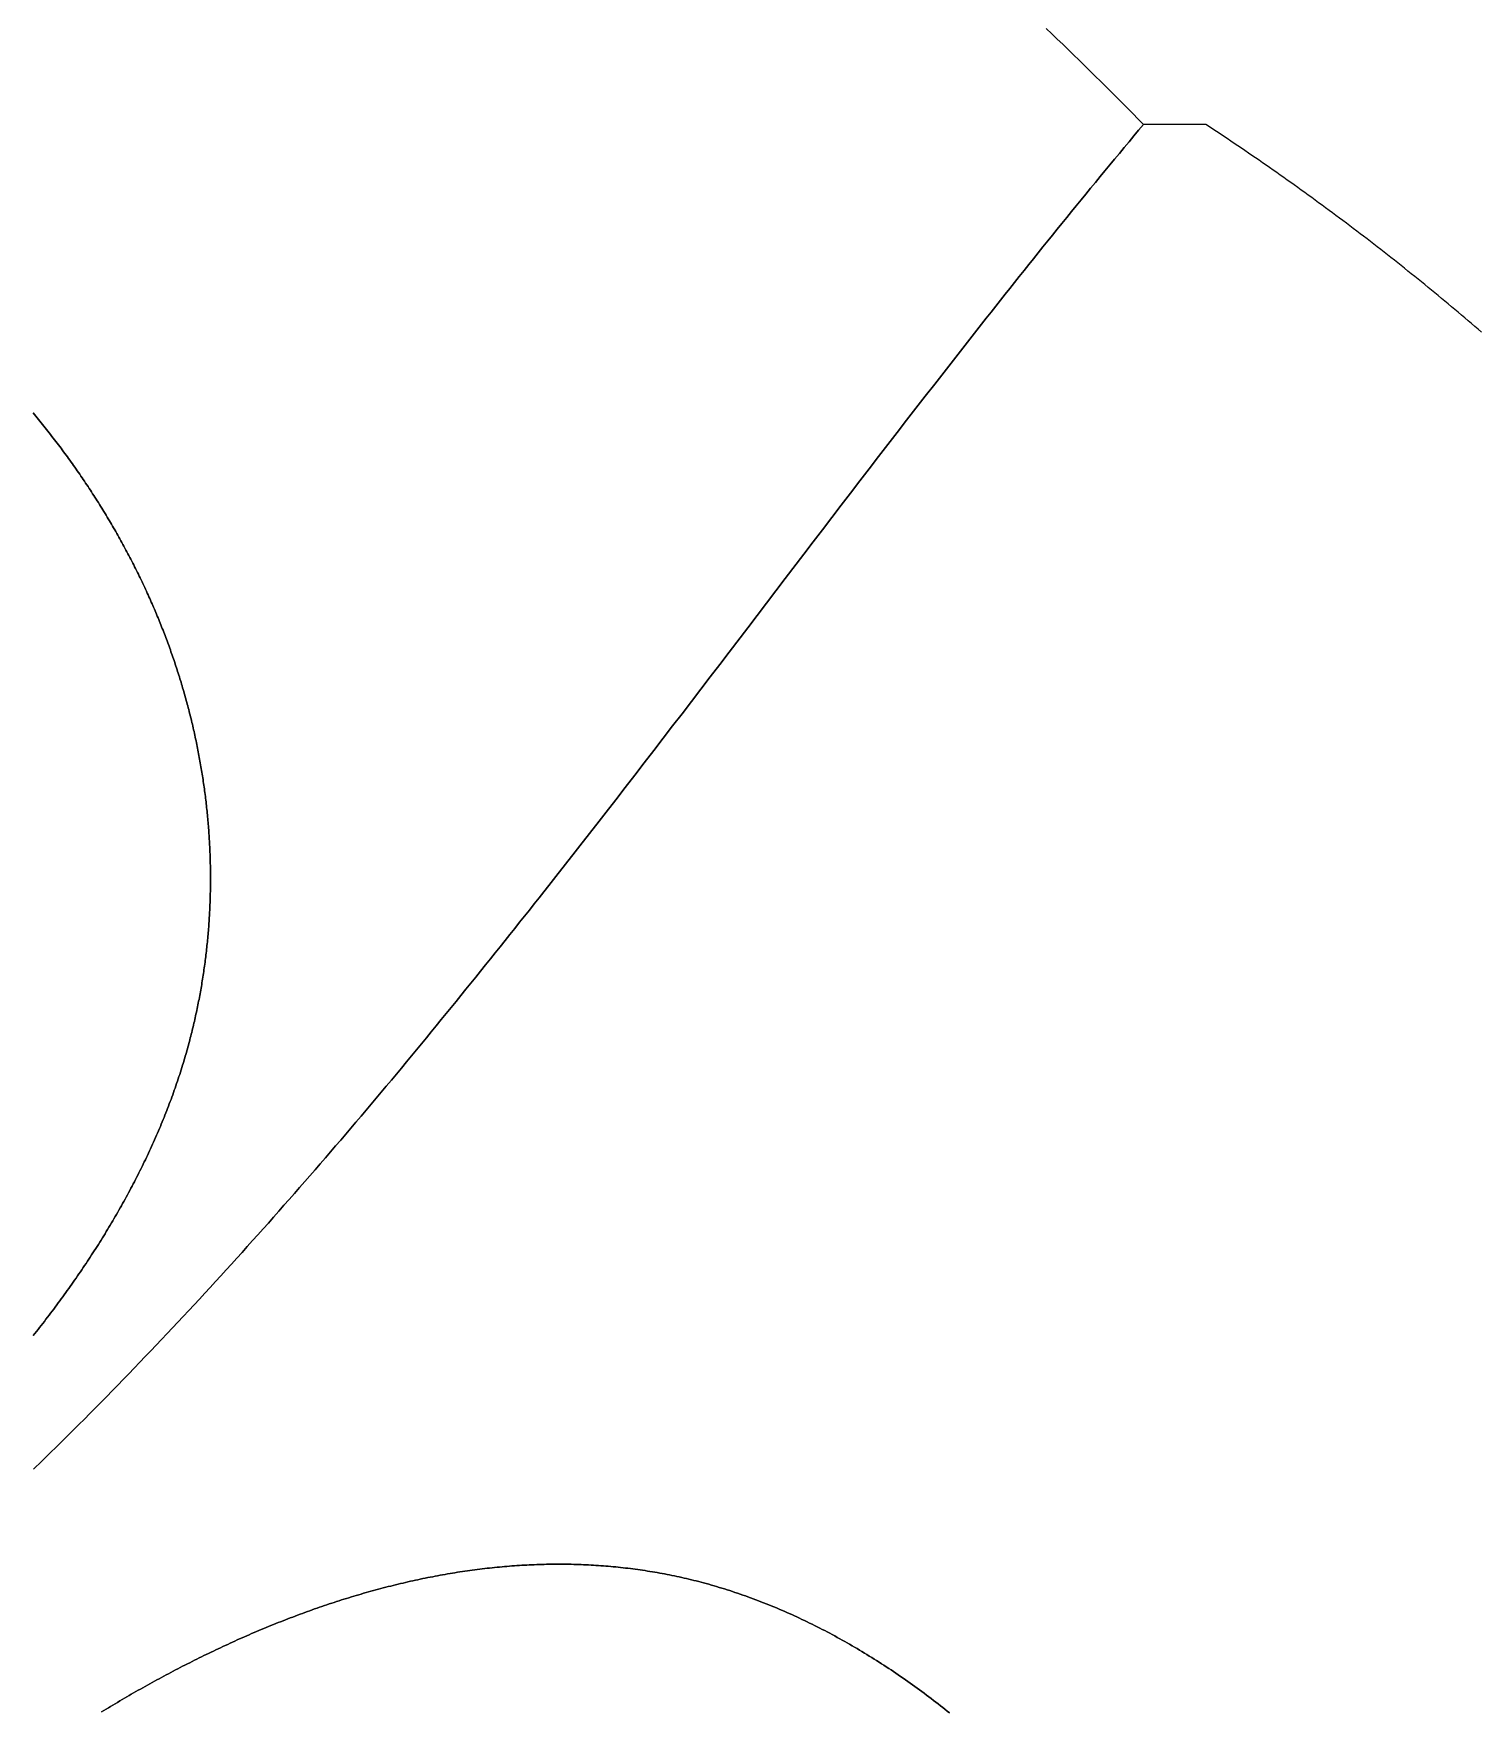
# Model space of a CAD drawing. Header units: millimetres. Extents: x 539514 to 908003, y -69769 to 203909.
# Drawn here: x 783711 to 810721, y 86772 to 118156 of the extents above; entities that cross this region are included whole.
import ezdxf

# ---------------------------------------------------------------- set-up
doc = ezdxf.new("R2010")
doc.units = ezdxf.units.MM
doc.layers.add('CLOSED_AREAS', color=7, linetype='Continuous')

msp = doc.modelspace()

# ---------------------------------------------------------------- linework, layer by layer
at = {"layer": 'CLOSED_AREAS'}
for points in [[(783707.345, 91301.046), (783760.79, 91352.903), (783814.174, 91404.805), (783920.759, 91508.746), (784027.103, 91612.865), (784133.205, 91717.161), (784239.069, 91821.634), (784344.695, 91926.281), (784450.085, 92031.101), (784555.241, 92136.092), (784660.164, 92241.254), (784764.855, 92346.585), (784869.316, 92452.082), (784973.549, 92557.746), (785077.556, 92663.574), (785181.336, 92769.564), (785284.894, 92875.716), (785388.228, 92982.028), (785491.342, 93088.498), (785594.237, 93195.126), (785696.914, 93301.908), (785799.375, 93408.845), (785901.621, 93515.935), (786003.654, 93623.175), (786105.476, 93730.566), (786207.087, 93838.104), (786308.49, 93945.79), (786409.686, 94053.62), (786510.676, 94161.595), (786611.462, 94269.712), (786712.046, 94377.97), (786812.429, 94486.367), (786912.612, 94594.902), (787012.598, 94703.574), (787112.387, 94812.381), (787211.981, 94921.321), (787311.382, 95030.394), (787410.591, 95139.597), (787509.61, 95248.93), (787608.44, 95358.39), (787707.083, 95467.977), (787805.541, 95577.688), (787903.814, 95687.523), (788001.904, 95797.48), (788099.813, 95907.558), (788197.543, 96017.754), (788295.095, 96128.068), (788392.47, 96238.498), (788489.67, 96349.042), (788586.696, 96459.7), (788683.551, 96570.47), (788780.235, 96681.349), (788876.75, 96792.338), (788973.097, 96903.434), (789069.279, 97014.636), (789165.297, 97125.942), (789261.151, 97237.351), (789356.845, 97348.861), (789452.378, 97460.472), (789547.753, 97572.181), (789642.972, 97683.987), (789738.035, 97795.889), (789832.945, 97907.885), (789927.702, 98019.974), (790022.309, 98132.154), (790116.767, 98244.424), (790211.077, 98356.782), (790305.241, 98469.227), (790399.26, 98581.758), (790493.136, 98694.372), (790586.871, 98807.069), (790680.466, 98919.847), (790773.923, 99032.704), (790867.242, 99145.64), (790960.426, 99258.652), (791053.477, 99371.74), (791146.395, 99484.901), (791239.182, 99598.134), (791331.839, 99711.439), (791424.369, 99824.812), (791516.773, 99938.254), (791609.052, 100051.762), (791701.208, 100165.335), (791793.242, 100278.971), (791885.156, 100392.67), (791976.951, 100506.429), (792068.629, 100620.247), (792160.192, 100734.123), (792251.64, 100848.055), (792342.976, 100962.041), (792434.201, 101076.081), (792525.317, 101190.173), (792616.324, 101304.315), (792707.225, 101418.507), (792798.021, 101532.745), (792888.714, 101647.03), (792979.305, 101761.359), (793069.795, 101875.731), (793160.187, 101990.145), (793250.481, 102104.598), (793340.68, 102219.091), (793430.784, 102333.621), (793520.796, 102448.186), (793610.716, 102562.786), (793700.547, 102677.418), (793790.29, 102792.082), (793879.945, 102906.776), (793969.516, 103021.498), (794059.004, 103136.248), (794148.409, 103251.023), (794237.733, 103365.821), (794416.147, 103595.486), (794594.257, 103825.228), (794772.075, 104055.038), (794949.614, 104284.904), (795126.886, 104514.813), (795303.902, 104744.754), (795480.676, 104974.715), (795657.219, 105204.685), (795833.543, 105434.651), (796009.661, 105664.603), (796185.585, 105894.529), (796361.327, 106124.416), (796536.9, 106354.254), (796712.314, 106584.03), (797062.72, 107043.351), (797412.642, 107502.286), (797762.178, 107960.741), (798111.425, 108418.623), (798285.971, 108647.32), (798460.481, 108875.839), (798634.967, 109104.167), (798809.443, 109332.294), (798983.919, 109560.207), (799158.409, 109787.895), (799332.924, 110015.347), (799507.477, 110242.55), (799682.079, 110469.493), (799856.743, 110696.164), (800031.482, 110922.551), (800206.306, 111148.643), (800381.23, 111374.429), (800556.264, 111599.895), (800643.826, 111712.506), (800731.42, 111825.032), (800819.049, 111937.472), (800906.712, 112049.826), (800994.413, 112162.092), (801082.152, 112274.267), (801169.93, 112386.351), (801257.751, 112498.343), (801345.614, 112610.24), (801433.521, 112722.041), (801521.474, 112833.745), (801609.475, 112945.351), (801697.525, 113056.857), (801785.626, 113168.261), (801873.778, 113279.561), (801961.985, 113390.758), (802050.246, 113501.848), (802138.564, 113612.832), (802226.94, 113723.706), (802315.375, 113834.47), (802403.872, 113945.122), (802492.432, 114055.661), (802581.056, 114166.085), (802669.746, 114276.393), (802758.503, 114386.584), (802847.329, 114496.655), (802936.225, 114606.606), (803025.193, 114716.434), (803114.235, 114826.14), (803203.351, 114935.72), (803292.544, 115045.174), (803381.815, 115154.5), (803471.165, 115263.697), (803560.597, 115372.763), (803650.11, 115481.697), (803739.709, 115590.497), (803829.392, 115699.162), (803919.163, 115807.691), (804009.022, 115916.081), (804098.972, 116024.332), (804189.013, 116132.441), (804279.148, 116240.409), (804369.377, 116348.232), (804459.702, 116455.91), (804360.506, 116557.172), (804261.099, 116658.246), (804161.481, 116759.132), (804061.653, 116859.833), (803961.618, 116960.348), (803861.376, 117060.679), (803760.929, 117160.826), (803660.278, 117260.791), (803559.423, 117360.575), (803458.367, 117460.178), (803357.11, 117559.602), (803255.655, 117658.847), (803154.001, 117757.914), (803052.15, 117856.805), (802950.104, 117955.521), (802847.864, 118054.061), (802745.431, 118152.428), (802642.806, 118250.623)], [(810775.503, 112573.827), (810713.995, 112626.848), (810652.397, 112679.76), (810590.712, 112732.564), (810528.94, 112785.26), (810467.081, 112837.848), (810405.136, 112890.327), (810343.105, 112942.696), (810280.99, 112994.956), (810218.791, 113047.107), (810156.508, 113099.149), (810094.142, 113151.08), (810031.694, 113202.901), (809969.164, 113254.612), (809906.553, 113306.212), (809843.862, 113357.701), (809781.091, 113409.079), (809718.24, 113460.346), (809655.311, 113511.502), (809592.304, 113562.545), (809529.219, 113613.477), (809466.058, 113664.296), (809402.82, 113715.004), (809339.507, 113765.598), (809276.119, 113816.08), (809212.656, 113866.448), (809149.12, 113916.703), (809085.511, 113966.845), (809021.829, 114016.873), (808958.075, 114066.786), (808894.25, 114116.586), (808830.354, 114166.271), (808766.388, 114215.841), (808702.353, 114265.297), (808638.248, 114314.637), (808574.076, 114363.862), (808509.836, 114412.972), (808445.529, 114461.965), (808381.156, 114510.843), (808316.716, 114559.604), (808252.212, 114608.249), (808187.643, 114656.777), (808123.01, 114705.188), (808058.314, 114753.482), (807993.555, 114801.659), (807928.734, 114849.717), (807863.852, 114897.658), (807798.909, 114945.481), (807733.905, 114993.186), (807668.842, 115040.772), (807603.72, 115088.239), (807538.539, 115135.588), (807473.3, 115182.817), (807408.005, 115229.927), (807342.652, 115276.917), (807277.244, 115323.787), (807211.781, 115370.537), (807146.262, 115417.166), (807080.69, 115463.675), (807015.064, 115510.064), (806949.385, 115556.331), (806883.654, 115602.477), (806817.871, 115648.501), (806752.037, 115694.404), (806686.152, 115740.185), (806620.218, 115785.844), (806554.235, 115831.38), (806488.203, 115876.794), (806422.122, 115922.084), (806355.995, 115967.252), (806289.821, 116012.297), (806223.6, 116057.218), (806157.334, 116102.015), (806091.023, 116146.688), (806024.668, 116191.237), (805958.269, 116235.662), (805891.827, 116279.962), (805825.342, 116324.137), (805758.816, 116368.187), (805692.248, 116412.111), (805625.64, 116455.91), (804459.702, 116455.91), (804369.377, 116348.232), (804279.148, 116240.409), (804189.013, 116132.441), (804098.972, 116024.332), (804009.022, 115916.081), (803919.163, 115807.691), (803829.392, 115699.162), (803739.709, 115590.497), (803650.11, 115481.697), (803560.597, 115372.763), (803471.165, 115263.697), (803381.815, 115154.5), (803292.544, 115045.174), (803203.351, 114935.72), (803114.235, 114826.14), (803025.193, 114716.434), (802936.225, 114606.606), (802847.329, 114496.655), (802758.503, 114386.584), (802669.746, 114276.393), (802581.056, 114166.085), (802492.432, 114055.661), (802403.872, 113945.122), (802315.375, 113834.47), (802226.94, 113723.706), (802138.564, 113612.832), (802050.246, 113501.848), (801961.985, 113390.758), (801873.778, 113279.561), (801785.626, 113168.261), (801697.525, 113056.857), (801609.475, 112945.351), (801521.474, 112833.745), (801433.521, 112722.041), (801345.614, 112610.24), (801257.751, 112498.343), (801169.93, 112386.351), (801082.152, 112274.267), (800994.413, 112162.092), (800906.712, 112049.826), (800819.049, 111937.472), (800731.42, 111825.032), (800643.826, 111712.506), (800556.264, 111599.895), (800381.23, 111374.429), (800206.306, 111148.643), (800031.482, 110922.551), (799856.743, 110696.164), (799682.079, 110469.493), (799507.477, 110242.55), (799332.924, 110015.347), (799158.409, 109787.895), (798983.919, 109560.207), (798809.443, 109332.294), (798634.967, 109104.167), (798460.481, 108875.839), (798285.971, 108647.32), (798111.425, 108418.623), (797762.178, 107960.741), (797412.642, 107502.286), (797062.72, 107043.351), (796712.314, 106584.03), (796536.9, 106354.254), (796361.327, 106124.416), (796185.585, 105894.529), (796009.661, 105664.603), (795833.543, 105434.651), (795657.219, 105204.685), (795480.676, 104974.715), (795303.902, 104744.754), (795126.886, 104514.813), (794949.614, 104284.904), (794772.075, 104055.038), (794594.257, 103825.228), (794416.147, 103595.486), (794237.733, 103365.821), (794148.409, 103251.023), (794059.004, 103136.248), (793969.516, 103021.498), (793879.945, 102906.776), (793790.29, 102792.082), (793700.547, 102677.418), (793610.716, 102562.786), (793520.796, 102448.186), (793430.784, 102333.621), (793340.68, 102219.091), (793250.481, 102104.598), (793160.187, 101990.145), (793069.795, 101875.731), (792979.305, 101761.359), (792888.714, 101647.03), (792798.021, 101532.745), (792707.225, 101418.507), (792616.324, 101304.315), (792525.317, 101190.173), (792434.201, 101076.081), (792342.976, 100962.041), (792251.64, 100848.055), (792160.192, 100734.123), (792068.629, 100620.247), (791976.951, 100506.429), (791885.156, 100392.67), (791793.242, 100278.971), (791701.208, 100165.335), (791609.052, 100051.762), (791516.773, 99938.254), (791424.369, 99824.812), (791331.839, 99711.439), (791239.182, 99598.134), (791146.395, 99484.901), (791053.477, 99371.74), (790960.426, 99258.652), (790867.242, 99145.64), (790773.923, 99032.704), (790680.466, 98919.847), (790586.871, 98807.069), (790493.136, 98694.372), (790399.26, 98581.758), (790305.241, 98469.227), (790211.077, 98356.782), (790116.767, 98244.424), (790022.309, 98132.154), (789927.702, 98019.974), (789832.945, 97907.885), (789738.035, 97795.889), (789642.972, 97683.987), (789547.753, 97572.181), (789452.378, 97460.472), (789356.845, 97348.861), (789261.151, 97237.351), (789165.297, 97125.942), (789069.279, 97014.636), (788973.097, 96903.434), (788876.75, 96792.338), (788780.235, 96681.349), (788683.551, 96570.47), (788586.696, 96459.7), (788489.67, 96349.042), (788392.47, 96238.498), (788295.095, 96128.068), (788197.543, 96017.754), (788099.813, 95907.558), (788001.904, 95797.48), (787903.814, 95687.523), (787805.541, 95577.688), (787707.083, 95467.977), (787608.44, 95358.39), (787509.61, 95248.93), (787410.591, 95139.597), (787311.382, 95030.394), (787211.981, 94921.321), (787112.387, 94812.381), (787012.598, 94703.574), (786912.612, 94594.902), (786812.429, 94486.367), (786712.046, 94377.97), (786611.462, 94269.712), (786510.676, 94161.595), (786409.686, 94053.62), (786308.49, 93945.79), (786207.087, 93838.104), (786105.476, 93730.566), (786003.654, 93623.175), (785901.621, 93515.935), (785799.375, 93408.845), (785696.914, 93301.908), (785594.237, 93195.126), (785491.342, 93088.498), (785388.228, 92982.028), (785284.894, 92875.716), (785181.336, 92769.564), (785077.556, 92663.574), (784973.549, 92557.746), (784869.316, 92452.082), (784764.855, 92346.585), (784660.164, 92241.254), (784555.241, 92136.092), (784450.085, 92031.101), (784344.695, 91926.281), (784239.069, 91821.634), (784133.205, 91717.161), (784027.103, 91612.865), (783920.759, 91508.746), (783814.174, 91404.805), (783760.79, 91352.903), (783707.345, 91301.046)], [(783702.729, 111061.386), (783728.401, 111030.386), (783753.989, 110999.332), (783779.494, 110968.224), (783804.916, 110937.063), (783830.254, 110905.849), (783855.508, 110874.581), (783880.678, 110843.261), (783905.763, 110811.888), (783930.764, 110780.463), (783955.679, 110748.985), (783980.51, 110717.455), (784005.255, 110685.873), (784029.915, 110654.24), (784054.489, 110622.555), (784078.977, 110590.818), (784103.378, 110559.031), (784127.693, 110527.193), (784151.922, 110495.303), (784176.063, 110463.363), (784200.117, 110431.373), (784224.083, 110399.333), (784247.962, 110367.242), (784271.753, 110335.102), (784295.456, 110302.912), (784319.07, 110270.673), (784342.596, 110238.384), (784366.032, 110206.047), (784389.38, 110173.66), (784412.638, 110141.225), (784435.807, 110108.741), (784458.886, 110076.209), (784481.875, 110043.629), (784504.773, 110011.001), (784527.581, 109978.326), (784550.298, 109945.602), (784572.925, 109912.832), (784595.46, 109880.014), (784617.903, 109847.149), (784640.255, 109814.237), (784662.515, 109781.279), (784684.683, 109748.275), (784706.758, 109715.224), (784728.741, 109682.127), (784750.631, 109648.984), (784772.428, 109615.796), (784794.131, 109582.562), (784815.741, 109549.283), (784837.257, 109515.959), (784858.679, 109482.59), (784880.007, 109449.177), (784901.24, 109415.719), (784922.378, 109382.216), (784943.422, 109348.67), (784964.37, 109315.079), (784985.223, 109281.445), (785005.98, 109247.767), (785026.641, 109214.046), (785047.206, 109180.281), (785067.675, 109146.474), (785088.047, 109112.624), (785108.322, 109078.731), (785128.5, 109044.796), (785148.581, 109010.819), (785168.564, 108976.799), (785188.449, 108942.738), (785208.236, 108908.635), (785227.925, 108874.491), (785247.516, 108840.305), (785267.008, 108806.078), (785286.401, 108771.811), (785305.694, 108737.502), (785324.888, 108703.154), (785343.983, 108668.765), (785362.978, 108634.335), (785381.872, 108599.866), (785400.666, 108565.357), (785419.36, 108530.808), (785437.952, 108496.221), (785456.444, 108461.593), (785474.834, 108426.927), (785493.123, 108392.222), (785511.309, 108357.479), (785529.394, 108322.697), (785547.377, 108287.877), (785565.257, 108253.019), (785583.034, 108218.123), (785600.709, 108183.189), (785618.28, 108148.218), (785635.748, 108113.209), (785653.112, 108078.164), (785670.372, 108043.081), (785687.528, 108007.962), (785704.58, 107972.806), (785721.527, 107937.614), (785738.369, 107902.386), (785755.106, 107867.122), (785771.738, 107831.822), (785788.264, 107796.487), (785804.685, 107761.116), (785820.999, 107725.71), (785837.208, 107690.269), (785853.309, 107654.793), (785868.048, 107622.081), (785882.696, 107589.341), (785897.254, 107556.572), (785911.72, 107523.773), (785926.096, 107490.946), (785940.381, 107458.091), (785954.575, 107425.208), (785968.678, 107392.296), (785982.69, 107359.357), (785996.611, 107326.39), (786010.44, 107293.395), (786024.179, 107260.373), (786037.826, 107227.325), (786051.382, 107194.249), (786064.846, 107161.146), (786078.219, 107128.017), (786091.5, 107094.862), (786104.689, 107061.681), (786117.787, 107028.474), (786130.794, 106995.241), (786143.708, 106961.982), (786156.53, 106928.698), (786169.261, 106895.389), (786181.9, 106862.055), (786194.446, 106828.696), (786206.9, 106795.313), (786219.263, 106761.905), (786231.533, 106728.473), (786243.71, 106695.017), (786255.796, 106661.537), (786267.789, 106628.034), (786279.689, 106594.507), (786291.497, 106560.957), (786303.212, 106527.384), (786314.835, 106493.788), (786326.365, 106460.17), (786337.802, 106426.529), (786349.146, 106392.865), (786360.397, 106359.18), (786371.555, 106325.473), (786382.62, 106291.744), (786393.593, 106257.993), (786404.471, 106224.221), (786415.257, 106190.428), (786425.949, 106156.614), (786436.549, 106122.78), (786447.054, 106088.925), (786457.466, 106055.049), (786467.785, 106021.153), (786478.01, 105987.238), (786488.141, 105953.302), (786498.179, 105919.347), (786508.122, 105885.373), (786517.972, 105851.379), (786527.728, 105817.367), (786537.39, 105783.335), (786546.958, 105749.285), (786556.432, 105715.217), (786565.812, 105681.13), (786575.097, 105647.025), (786584.288, 105612.903), (786593.385, 105578.763), (786602.388, 105544.605), (786611.296, 105510.43), (786620.109, 105476.238), (786628.828, 105442.029), (786637.452, 105407.803), (786645.981, 105373.561), (786654.416, 105339.302), (786662.756, 105305.028), (786671, 105270.737), (786679.15, 105236.431), (786687.205, 105202.109), (786695.165, 105167.771), (786703.029, 105133.419), (786710.799, 105099.052), (786718.473, 105064.669), (786726.051, 105030.273), (786733.535, 104995.862), (786740.922, 104961.436), (786748.215, 104926.997), (786755.411, 104892.544), (786762.512, 104858.077), (786769.518, 104823.596), (786776.427, 104789.103), (786783.241, 104754.596), (786789.959, 104720.077), (786796.58, 104685.545), (786803.106, 104651), (786809.536, 104616.443), (786815.869, 104581.874), (786822.107, 104547.294), (786828.248, 104512.701), (786834.292, 104478.097), (786840.24, 104443.482), (786846.092, 104408.855), (786851.847, 104374.218), (786857.506, 104339.569), (786863.068, 104304.911), (786868.533, 104270.241), (786873.902, 104235.562), (786879.174, 104200.873), (786884.348, 104166.174), (786889.426, 104131.465), (786894.407, 104096.747), (786899.291, 104062.02), (786904.077, 104027.283), (786908.766, 103992.538), (786913.358, 103957.785), (786917.853, 103923.022), (786922.25, 103888.252), (786926.55, 103853.473), (786930.753, 103818.687), (786934.857, 103783.893), (786938.864, 103749.091), (786942.774, 103714.283), (786946.585, 103679.467), (786950.299, 103644.644), (786953.915, 103609.814), (786957.433, 103574.978), (786960.853, 103540.136), (786964.175, 103505.287), (786967.398, 103470.433), (786970.524, 103435.572), (786973.551, 103400.707), (786976.48, 103365.836), (786979.31, 103330.959), (786982.042, 103296.078), (786984.676, 103261.192), (786987.21, 103226.301), (786989.647, 103191.406), (786991.984, 103156.507), (786994.223, 103121.603), (786996.363, 103086.696), (786998.404, 103051.785), (787000.346, 103016.871), (787002.189, 102981.953), (787003.933, 102947.033), (787005.578, 102912.109), (787007.124, 102877.183), (787008.57, 102842.254), (787009.917, 102807.323), (787011.165, 102772.39), (787012.313, 102737.455), (787013.362, 102702.519), (787014.311, 102667.581), (787015.16, 102632.641), (787015.91, 102597.7), (787016.56, 102562.759), (787017.11, 102527.816), (787017.561, 102492.873), (787017.911, 102457.93), (787018.161, 102422.987), (787018.312, 102388.043), (787018.362, 102353.1), (787018.312, 102318.157), (787018.162, 102283.214), (787017.911, 102248.273), (787017.56, 102213.332), (787017.108, 102178.393), (787016.556, 102143.455), (787015.904, 102108.518), (787015.151, 102073.584), (787014.297, 102038.651), (787013.342, 102003.72), (787012.287, 101968.792), (787011.131, 101933.866), (787009.873, 101898.943), (787008.515, 101864.022), (787007.056, 101829.105), (787005.495, 101794.191), (787003.834, 101759.281), (787002.071, 101724.374), (787000.206, 101689.471), (786998.241, 101654.572), (786996.174, 101619.677), (786994.005, 101584.787), (786991.735, 101549.901), (786989.363, 101515.021), (786986.89, 101480.145), (786984.315, 101445.274), (786981.638, 101410.409), (786978.859, 101375.549), (786975.978, 101340.695), (786972.995, 101305.847), (786969.91, 101271.006), (786966.723, 101236.17), (786963.434, 101201.341), (786960.043, 101166.519), (786956.549, 101131.704), (786952.953, 101096.896), (786949.254, 101062.095), (786945.453, 101027.302), (786941.55, 100992.516), (786937.544, 100957.739), (786933.435, 100922.969), (786929.223, 100888.208), (786924.908, 100853.455), (786920.491, 100818.711), (786915.971, 100783.975), (786911.348, 100749.249), (786906.621, 100714.532), (786901.792, 100679.824), (786896.859, 100645.126), (786891.823, 100610.438), (786886.684, 100575.759), (786881.442, 100541.091), (786876.096, 100506.434), (786870.646, 100471.787), (786865.093, 100437.15), (786859.437, 100402.525), (786853.676, 100367.911), (786847.812, 100333.308), (786841.844, 100298.716), (786835.773, 100264.137), (786829.597, 100229.569), (786823.317, 100195.013), (786816.934, 100160.47), (786810.446, 100125.939), (786803.854, 100091.421), (786797.158, 100056.916), (786790.357, 100022.424), (786783.452, 99987.945), (786776.443, 99953.48), (786769.329, 99919.028), (786762.111, 99884.59), (786754.788, 99850.166), (786747.36, 99815.756), (786739.828, 99781.361), (786732.191, 99746.98), (786724.449, 99712.614), (786716.602, 99678.264), (786708.65, 99643.928), (786700.593, 99609.608), (786692.431, 99575.303), (786684.164, 99541.014), (786675.791, 99506.741), (786667.314, 99472.484), (786658.731, 99438.243), (786650.042, 99404.02), (786641.248, 99369.812), (786632.348, 99335.622), (786623.343, 99301.449), (786614.232, 99267.293), (786605.016, 99233.154), (786595.693, 99199.033), (786586.265, 99164.931), (786576.731, 99130.846), (786567.091, 99096.779), (786557.345, 99062.731), (786547.493, 99028.702), (786537.534, 98994.691), (786527.47, 98960.699), (786517.299, 98926.727), (786507.021, 98892.774), (786496.638, 98858.841), (786483.385, 98816.056), (786469.964, 98773.304), (786456.374, 98730.583), (786442.616, 98687.895), (786428.691, 98645.238), (786414.6, 98602.614), (786400.342, 98560.022), (786385.918, 98517.463), (786371.33, 98474.936), (786356.576, 98432.442), (786341.659, 98389.981), (786326.578, 98347.554), (786311.335, 98305.159), (786295.929, 98262.798), (786280.361, 98220.471), (786264.632, 98178.177), (786248.742, 98135.917), (786232.692, 98093.692), (786216.482, 98051.5), (786200.113, 98009.343), (786183.586, 97967.22), (786166.9, 97925.132), (786150.058, 97883.078), (786133.058, 97841.06), (786115.902, 97799.076), (786098.59, 97757.128), (786081.123, 97715.215), (786063.501, 97673.338), (786045.725, 97631.496), (786027.795, 97589.69), (786009.712, 97547.92), (785991.477, 97506.186), (785973.089, 97464.489), (785954.55, 97422.827), (785935.861, 97381.203), (785917.021, 97339.614), (785898.031, 97298.063), (785878.892, 97256.549), (785859.604, 97215.072), (785840.168, 97173.632), (785820.584, 97132.23), (785800.853, 97090.865), (785780.976, 97049.538), (785760.953, 97008.248), (785740.784, 96966.997), (785720.471, 96925.784), (785700.013, 96884.609), (785679.411, 96843.473), (785658.666, 96802.375), (785637.779, 96761.316), (785616.749, 96720.296), (785595.578, 96679.315), (785574.265, 96638.373), (785552.812, 96597.471), (785531.22, 96556.608), (785509.487, 96515.784), (785487.616, 96475.001), (785465.607, 96434.257), (785443.459, 96393.553), (785421.175, 96352.89), (785398.754, 96312.267), (785376.196, 96271.685), (785353.503, 96231.143), (785330.675, 96190.642), (785307.713, 96150.182), (785284.616, 96109.763), (785261.387, 96069.386), (785238.024, 96029.05), (785214.529, 95988.755), (785190.902, 95948.502), (785167.144, 95908.291), (785143.255, 95868.122), (785119.237, 95827.995), (785095.088, 95787.911), (785070.811, 95747.868), (785046.405, 95707.869), (785021.871, 95667.912), (784997.21, 95627.998), (784972.422, 95588.127), (784947.507, 95548.3), (784922.467, 95508.515), (784897.302, 95468.774), (784872.012, 95429.077), (784846.598, 95389.424), (784821.06, 95349.814), (784795.4, 95310.249), (784769.616, 95270.727), (784743.711, 95231.25), (784717.685, 95191.818), (784691.538, 95152.43), (784665.27, 95113.088), (784638.883, 95073.79), (784612.376, 95034.537), (784585.751, 94995.329), (784559.008, 94956.167), (784532.147, 94917.05), (784505.169, 94877.979), (784478.075, 94838.954), (784450.865, 94799.975), (784423.539, 94761.042), (784396.099, 94722.156), (784368.544, 94683.316), (784340.876, 94644.522), (784313.094, 94605.775), (784285.2, 94567.075), (784257.194, 94528.422), (784229.076, 94489.816), (784200.847, 94451.258), (784172.508, 94412.747), (784144.059, 94374.283), (784115.5, 94335.868), (784086.833, 94297.5), (784058.057, 94259.18), (784029.174, 94220.909), (784000.184, 94182.686), (783971.087, 94144.511), (783941.884, 94106.385), (783912.575, 94068.308), (783883.161, 94030.28), (783853.643, 93992.301), (783824.021, 93954.371), (783794.296, 93916.491), (783764.468, 93878.66), (783734.537, 93840.878), (783704.505, 93803.147)], [(783704.505, 93803.147), (783734.537, 93840.878), (783764.468, 93878.66), (783794.296, 93916.491), (783824.021, 93954.371), (783853.643, 93992.301), (783883.161, 94030.28), (783912.575, 94068.308), (783941.884, 94106.385), (783971.087, 94144.511), (784000.184, 94182.686), (784029.174, 94220.909), (784058.057, 94259.18), (784086.833, 94297.5), (784115.5, 94335.868), (784144.059, 94374.283), (784172.508, 94412.747), (784200.847, 94451.258), (784229.076, 94489.816), (784257.194, 94528.422), (784285.2, 94567.075), (784313.094, 94605.775), (784340.876, 94644.522), (784368.544, 94683.316), (784396.099, 94722.156), (784423.539, 94761.042), (784450.865, 94799.975), (784478.075, 94838.954), (784505.169, 94877.979), (784532.147, 94917.05), (784559.008, 94956.167), (784585.751, 94995.329), (784612.376, 95034.537), (784638.883, 95073.79), (784665.27, 95113.088), (784691.538, 95152.43), (784717.685, 95191.818), (784743.711, 95231.25), (784769.616, 95270.727), (784795.4, 95310.249), (784821.06, 95349.814), (784846.598, 95389.424), (784872.012, 95429.077), (784897.302, 95468.774), (784922.467, 95508.515), (784947.507, 95548.3), (784972.422, 95588.127), (784997.21, 95627.998), (785021.871, 95667.912), (785046.405, 95707.869), (785070.811, 95747.868), (785095.088, 95787.911), (785119.237, 95827.995), (785143.255, 95868.122), (785167.144, 95908.291), (785190.902, 95948.502), (785214.529, 95988.755), (785238.024, 96029.05), (785261.387, 96069.386), (785284.616, 96109.763), (785307.713, 96150.182), (785330.675, 96190.642), (785353.503, 96231.143), (785376.196, 96271.685), (785398.754, 96312.267), (785421.175, 96352.89), (785443.459, 96393.553), (785465.607, 96434.257), (785487.616, 96475.001), (785509.487, 96515.784), (785531.22, 96556.608), (785552.812, 96597.471), (785574.265, 96638.373), (785595.578, 96679.315), (785616.749, 96720.296), (785637.779, 96761.316), (785658.666, 96802.375), (785679.411, 96843.473), (785700.013, 96884.609), (785720.471, 96925.784), (785740.784, 96966.997), (785760.953, 97008.248), (785780.976, 97049.538), (785800.853, 97090.865), (785820.584, 97132.23), (785840.168, 97173.632), (785859.604, 97215.072), (785878.892, 97256.549), (785898.031, 97298.063), (785917.021, 97339.614), (785935.861, 97381.203), (785954.55, 97422.827), (785973.089, 97464.489), (785991.477, 97506.186), (786009.712, 97547.92), (786027.795, 97589.69), (786045.725, 97631.496), (786063.501, 97673.338), (786081.123, 97715.215), (786098.59, 97757.128), (786115.902, 97799.076), (786133.058, 97841.06), (786150.058, 97883.078), (786166.9, 97925.132), (786183.586, 97967.22), (786200.113, 98009.343), (786216.482, 98051.5), (786232.692, 98093.692), (786248.742, 98135.917), (786264.632, 98178.177), (786280.361, 98220.471), (786295.929, 98262.798), (786311.335, 98305.159), (786326.578, 98347.554), (786341.659, 98389.981), (786356.576, 98432.442), (786371.33, 98474.936), (786385.918, 98517.463), (786400.342, 98560.022), (786414.6, 98602.614), (786428.691, 98645.238), (786442.616, 98687.895), (786456.374, 98730.583), (786469.964, 98773.304), (786483.385, 98816.056), (786496.638, 98858.841), (786507.021, 98892.774), (786517.299, 98926.727), (786527.47, 98960.699), (786537.534, 98994.691), (786547.493, 99028.702), (786557.345, 99062.731), (786567.091, 99096.779), (786576.731, 99130.846), (786586.265, 99164.931), (786595.693, 99199.033), (786605.016, 99233.154), (786614.232, 99267.293), (786623.343, 99301.449), (786632.348, 99335.622), (786641.248, 99369.812), (786650.042, 99404.02), (786658.731, 99438.243), (786667.314, 99472.484), (786675.791, 99506.741), (786684.164, 99541.014), (786692.431, 99575.303), (786700.593, 99609.608), (786708.65, 99643.928), (786716.602, 99678.264), (786724.449, 99712.614), (786732.191, 99746.98), (786739.828, 99781.361), (786747.36, 99815.756), (786754.788, 99850.166), (786762.111, 99884.59), (786769.329, 99919.028), (786776.443, 99953.48), (786783.452, 99987.945), (786790.357, 100022.424), (786797.158, 100056.916), (786803.854, 100091.421), (786810.446, 100125.939), (786816.934, 100160.47), (786823.317, 100195.013), (786829.597, 100229.569), (786835.773, 100264.137), (786841.844, 100298.716), (786847.812, 100333.308), (786853.676, 100367.911), (786859.437, 100402.525), (786865.093, 100437.15), (786870.646, 100471.787), (786876.096, 100506.434), (786881.442, 100541.091), (786886.684, 100575.759), (786891.823, 100610.438), (786896.859, 100645.126), (786901.792, 100679.824), (786906.621, 100714.532), (786911.348, 100749.249), (786915.971, 100783.975), (786920.491, 100818.711), (786924.908, 100853.455), (786929.223, 100888.208), (786933.435, 100922.969), (786937.544, 100957.739), (786941.55, 100992.516), (786945.453, 101027.302), (786949.254, 101062.095), (786952.953, 101096.896), (786956.549, 101131.704), (786960.043, 101166.519), (786963.434, 101201.341), (786966.723, 101236.17), (786969.91, 101271.006), (786972.995, 101305.847), (786975.978, 101340.695), (786978.859, 101375.549), (786981.638, 101410.409), (786984.315, 101445.274), (786986.89, 101480.145), (786989.363, 101515.021), (786991.735, 101549.901), (786994.005, 101584.787), (786996.174, 101619.677), (786998.241, 101654.572), (787000.206, 101689.471), (787002.071, 101724.374), (787003.834, 101759.281), (787005.495, 101794.191), (787007.056, 101829.105), (787008.515, 101864.022), (787009.873, 101898.943), (787011.131, 101933.866), (787012.287, 101968.792), (787013.342, 102003.72), (787014.297, 102038.651), (787015.151, 102073.584), (787015.904, 102108.518), (787016.556, 102143.455), (787017.108, 102178.393), (787017.56, 102213.332), (787017.911, 102248.273), (787018.162, 102283.214), (787018.312, 102318.157), (787018.362, 102353.1), (787018.312, 102388.043), (787018.161, 102422.987), (787017.911, 102457.93), (787017.561, 102492.873), (787017.11, 102527.816), (787016.56, 102562.759), (787015.91, 102597.7), (787015.16, 102632.641), (787014.311, 102667.581), (787013.362, 102702.519), (787012.313, 102737.455), (787011.165, 102772.39), (787009.917, 102807.323), (787008.57, 102842.254), (787007.124, 102877.183), (787005.578, 102912.109), (787003.933, 102947.033), (787002.189, 102981.953), (787000.346, 103016.871), (786998.404, 103051.785), (786996.363, 103086.696), (786994.223, 103121.603), (786991.984, 103156.507), (786989.647, 103191.406), (786987.21, 103226.301), (786984.676, 103261.192), (786982.042, 103296.078), (786979.31, 103330.959), (786976.48, 103365.836), (786973.551, 103400.707), (786970.524, 103435.572), (786967.398, 103470.433), (786964.175, 103505.287), (786960.853, 103540.136), (786957.433, 103574.978), (786953.915, 103609.814), (786950.299, 103644.644), (786946.585, 103679.467), (786942.774, 103714.283), (786938.864, 103749.091), (786934.857, 103783.893), (786930.753, 103818.687), (786926.55, 103853.473), (786922.25, 103888.252), (786917.853, 103923.022), (786913.358, 103957.785), (786908.766, 103992.538), (786904.077, 104027.283), (786899.291, 104062.02), (786894.407, 104096.747), (786889.426, 104131.465), (786884.348, 104166.174), (786879.174, 104200.873), (786873.902, 104235.562), (786868.533, 104270.241), (786863.068, 104304.911), (786857.506, 104339.569), (786851.847, 104374.218), (786846.092, 104408.855), (786840.24, 104443.482), (786834.292, 104478.097), (786828.248, 104512.701), (786822.107, 104547.294), (786815.869, 104581.874), (786809.536, 104616.443), (786803.106, 104651), (786796.58, 104685.545), (786789.959, 104720.077), (786783.241, 104754.596), (786776.427, 104789.103), (786769.518, 104823.596), (786762.512, 104858.077), (786755.411, 104892.544), (786748.215, 104926.997), (786740.922, 104961.436), (786733.535, 104995.862), (786726.051, 105030.273), (786718.473, 105064.669), (786710.799, 105099.052), (786703.029, 105133.419), (786695.165, 105167.771), (786687.205, 105202.109), (786679.15, 105236.431), (786671, 105270.737), (786662.756, 105305.028), (786654.416, 105339.302), (786645.981, 105373.561), (786637.452, 105407.803), (786628.828, 105442.029), (786620.109, 105476.238), (786611.296, 105510.43), (786602.388, 105544.605), (786593.385, 105578.763), (786584.288, 105612.903), (786575.097, 105647.025), (786565.812, 105681.13), (786556.432, 105715.217), (786546.958, 105749.285), (786537.39, 105783.335), (786527.728, 105817.367), (786517.972, 105851.379), (786508.122, 105885.373), (786498.179, 105919.347), (786488.141, 105953.302), (786478.01, 105987.238), (786467.785, 106021.153), (786457.466, 106055.049), (786447.054, 106088.925), (786436.549, 106122.78), (786425.949, 106156.614), (786415.257, 106190.428), (786404.471, 106224.221), (786393.593, 106257.993), (786382.62, 106291.744), (786371.555, 106325.473), (786360.397, 106359.18), (786349.146, 106392.865), (786337.802, 106426.529), (786326.365, 106460.17), (786314.835, 106493.788), (786303.212, 106527.384), (786291.497, 106560.957), (786279.689, 106594.507), (786267.789, 106628.034), (786255.796, 106661.537), (786243.71, 106695.017), (786231.533, 106728.473), (786219.263, 106761.905), (786206.9, 106795.313), (786194.446, 106828.696), (786181.9, 106862.055), (786169.261, 106895.389), (786156.53, 106928.698), (786143.708, 106961.982), (786130.794, 106995.241), (786117.787, 107028.474), (786104.689, 107061.681), (786091.5, 107094.862), (786078.219, 107128.017), (786064.846, 107161.146), (786051.382, 107194.249), (786037.826, 107227.325), (786024.179, 107260.373), (786010.44, 107293.395), (785996.611, 107326.39), (785982.69, 107359.357), (785968.678, 107392.296), (785954.575, 107425.208), (785940.381, 107458.091), (785926.096, 107490.946), (785911.72, 107523.773), (785897.254, 107556.572), (785882.696, 107589.341), (785868.048, 107622.081), (785853.309, 107654.793), (785837.208, 107690.269), (785820.999, 107725.71), (785804.685, 107761.116), (785788.264, 107796.487), (785771.738, 107831.822), (785755.106, 107867.122), (785738.369, 107902.386), (785721.527, 107937.614), (785704.58, 107972.806), (785687.528, 108007.962), (785670.372, 108043.081), (785653.112, 108078.164), (785635.748, 108113.209), (785618.28, 108148.218), (785600.709, 108183.189), (785583.034, 108218.123), (785565.257, 108253.019), (785547.377, 108287.877), (785529.394, 108322.697), (785511.309, 108357.479), (785493.123, 108392.222), (785474.834, 108426.927), (785456.444, 108461.593), (785437.952, 108496.221), (785419.36, 108530.808), (785400.666, 108565.357), (785381.872, 108599.866), (785362.978, 108634.335), (785343.983, 108668.765), (785324.888, 108703.154), (785305.694, 108737.502), (785286.401, 108771.811), (785267.008, 108806.078), (785247.516, 108840.305), (785227.925, 108874.491), (785208.236, 108908.635), (785188.449, 108942.738), (785168.564, 108976.799), (785148.581, 109010.819), (785128.5, 109044.796), (785108.322, 109078.731), (785088.047, 109112.624), (785067.675, 109146.474), (785047.206, 109180.281), (785026.641, 109214.046), (785005.98, 109247.767), (784985.223, 109281.445), (784964.37, 109315.079), (784943.422, 109348.67), (784922.378, 109382.216), (784901.24, 109415.719), (784880.007, 109449.177), (784858.679, 109482.59), (784837.257, 109515.959), (784815.741, 109549.283), (784794.131, 109582.562), (784772.428, 109615.796), (784750.631, 109648.984), (784728.741, 109682.127), (784706.758, 109715.224), (784684.683, 109748.275), (784662.515, 109781.279), (784640.255, 109814.237), (784617.903, 109847.149), (784595.46, 109880.014), (784572.925, 109912.832), (784550.298, 109945.602), (784527.581, 109978.326), (784504.773, 110011.001), (784481.875, 110043.629), (784458.886, 110076.209), (784435.807, 110108.741), (784412.638, 110141.225), (784389.38, 110173.66), (784366.032, 110206.047), (784342.596, 110238.384), (784319.07, 110270.673), (784295.456, 110302.912), (784271.753, 110335.102), (784247.962, 110367.242), (784224.083, 110399.333), (784200.117, 110431.373), (784176.063, 110463.363), (784151.922, 110495.303), (784127.693, 110527.193), (784103.378, 110559.031), (784078.977, 110590.818), (784054.489, 110622.555), (784029.915, 110654.24), (784005.255, 110685.873), (783980.51, 110717.455), (783955.679, 110748.985), (783930.764, 110780.463), (783905.763, 110811.888), (783880.678, 110843.261), (783855.508, 110874.581), (783830.254, 110905.849), (783804.916, 110937.063), (783779.494, 110968.224), (783753.989, 110999.332), (783728.401, 111030.386), (783702.729, 111061.386)], [(784981.486, 86761.905), (785024.063, 86787.875), (785066.685, 86813.759), (785109.355, 86839.555), (785152.07, 86865.264), (785194.83, 86890.884), (785237.636, 86916.415), (785280.487, 86941.857), (785323.383, 86967.209), (785366.324, 86992.471), (785409.308, 87017.642), (785452.337, 87042.721), (785495.409, 87067.708), (785538.524, 87092.602), (785581.682, 87117.403), (785624.884, 87142.111), (785668.127, 87166.724), (785711.413, 87191.242), (785754.741, 87215.665), (785798.11, 87239.992), (785841.52, 87264.223), (785884.972, 87288.356), (785928.464, 87312.392), (785971.997, 87336.33), (786015.57, 87360.169), (786059.182, 87383.909), (786102.834, 87407.549), (786146.526, 87431.089), (786190.256, 87454.528), (786234.025, 87477.866), (786277.832, 87501.101), (786321.678, 87524.234), (786365.561, 87547.265), (786409.482, 87570.191), (786453.44, 87593.014), (786497.435, 87615.732), (786541.467, 87638.344), (786585.535, 87660.851), (786629.638, 87683.251), (786673.778, 87705.545), (786717.953, 87727.731), (786762.164, 87749.81), (786806.409, 87771.779), (786850.689, 87793.64), (786895.003, 87815.391), (786939.351, 87837.032), (786983.733, 87858.563), (787028.149, 87879.982), (787072.597, 87901.289), (787117.078, 87922.484), (787161.592, 87943.566), (787206.139, 87964.535), (787250.717, 87985.39), (787295.327, 88006.13), (787339.968, 88026.755), (787384.64, 88047.265), (787429.343, 88067.658), (787474.077, 88087.935), (787518.841, 88108.095), (787563.635, 88128.136), (787608.458, 88148.06), (787653.311, 88167.864), (787698.193, 88187.549), (787743.104, 88207.114), (787788.043, 88226.559), (787833.011, 88245.882), (787878.006, 88265.084), (787923.029, 88284.164), (787968.079, 88303.121), (788013.157, 88321.955), (788058.261, 88340.665), (788103.391, 88359.251), (788148.548, 88377.711), (788193.73, 88396.047), (788238.938, 88414.256), (788284.172, 88432.339), (788329.43, 88450.294), (788374.713, 88468.122), (788420.021, 88485.822), (788465.353, 88503.394), (788510.708, 88520.836), (788556.087, 88538.148), (788601.489, 88555.329), (788646.915, 88572.38), (788692.363, 88589.3), (788737.833, 88606.087), (788783.325, 88622.742), (788828.84, 88639.264), (788874.375, 88655.652), (788919.932, 88671.906), (788965.51, 88688.025), (789011.109, 88704.009), (789056.727, 88719.857), (789102.366, 88735.569), (789148.025, 88751.144), (789193.703, 88766.581), (789239.4, 88781.881), (789285.117, 88797.041), (789330.851, 88812.063), (789376.605, 88826.945), (789422.376, 88841.687), (789468.165, 88856.288), (789513.971, 88870.748), (789559.794, 88885.066), (789605.635, 88899.242), (789651.491, 88913.274), (789697.364, 88927.164), (789743.254, 88940.909), (789789.158, 88954.51), (789835.079, 88967.965), (789881.014, 88981.275), (789926.964, 88994.439), (789972.929, 89007.456), (790018.907, 89020.325), (790064.9, 89033.047), (790110.907, 89045.62), (790156.927, 89058.045), (790202.96, 89070.32), (790249.005, 89082.445), (790295.063, 89094.419), (790341.134, 89106.242), (790387.216, 89117.914), (790433.31, 89129.433), (790479.415, 89140.8), (790525.532, 89152.013), (790571.659, 89163.073), (790617.796, 89173.978), (790663.944, 89184.728), (790710.101, 89195.322), (790756.268, 89205.761), (790802.445, 89216.043), (790848.63, 89226.168), (790894.824, 89236.135), (790941.027, 89245.944), (790987.237, 89255.594), (791033.456, 89265.084), (791079.682, 89274.415), (791125.915, 89283.586), (791172.155, 89292.595), (791218.402, 89301.443), (791264.656, 89310.129), (791310.915, 89318.653), (791357.18, 89327.013), (791403.451, 89335.21), (791449.727, 89343.242), (791496.008, 89351.11), (791542.293, 89358.812), (791588.583, 89366.348), (791634.877, 89373.718), (791681.174, 89380.921), (791727.476, 89387.956), (791773.78, 89394.824), (791820.087, 89401.522), (791866.397, 89408.052), (791912.709, 89414.412), (791959.023, 89420.601), (792005.339, 89426.62), (792051.656, 89432.468), (792097.975, 89438.143), (792144.294, 89443.646), (792190.614, 89448.976), (792236.934, 89454.133), (792283.254, 89459.116), (792329.574, 89463.924), (792375.893, 89468.556), (792422.211, 89473.013), (792468.529, 89477.294), (792514.844, 89481.398), (792561.158, 89485.325), (792607.47, 89489.073), (792653.779, 89492.644), (792700.086, 89496.035), (792746.39, 89499.247), (792792.691, 89502.278), (792838.988, 89505.129), (792885.282, 89507.799), (792931.571, 89510.287), (792977.856, 89512.593), (793024.136, 89514.716), (793070.411, 89516.656), (793116.681, 89518.411), (793162.946, 89519.983), (793209.205, 89521.369), (793255.457, 89522.57), (793301.703, 89523.584), (793347.943, 89524.412), (793394.175, 89525.053), (793440.4, 89525.506), (793486.618, 89525.771), (793532.828, 89525.847), (793579.029, 89525.733), (793625.222, 89525.43), (793671.406, 89524.936), (793717.582, 89524.251), (793763.748, 89523.374), (793809.904, 89522.306), (793856.051, 89521.045), (793902.187, 89519.59), (793948.313, 89517.942), (793994.428, 89516.1), (794040.531, 89514.062), (794086.624, 89511.83), (794132.705, 89509.401), (794178.774, 89506.776), (794224.831, 89503.954), (794270.875, 89500.934), (794316.906, 89497.716), (794362.924, 89494.299), (794408.929, 89490.684), (794454.92, 89486.868), (794500.898, 89482.852), (794546.86, 89478.636), (794592.809, 89474.218), (794638.742, 89469.598), (794684.661, 89464.775), (794730.564, 89459.75), (794776.451, 89454.521), (794822.322, 89449.087), (794868.177, 89443.449), (794914.015, 89437.606), (794959.837, 89431.557), (795005.641, 89425.302), (795051.428, 89418.84), (795097.197, 89412.17), (795142.948, 89405.293), (795188.68, 89398.207), (795234.394, 89390.912), (795280.089, 89383.407), (795325.765, 89375.692), (795371.421, 89367.767), (795417.058, 89359.63), (795462.674, 89351.281), (795508.27, 89342.721), (795553.846, 89333.947), (795599.4, 89324.96), (795644.933, 89315.759), (795690.445, 89306.343), (795735.935, 89296.712), (795781.402, 89286.866), (795826.847, 89276.803), (795872.27, 89266.524), (795917.67, 89256.028), (795963.046, 89245.314), (796008.398, 89234.381), (796053.727, 89223.23), (796099.032, 89211.859), (796144.312, 89200.268), (796189.568, 89188.456), (796234.798, 89176.424), (796283.993, 89163.078), (796333.157, 89149.47), (796382.29, 89135.601), (796431.39, 89121.473), (796480.458, 89107.087), (796529.491, 89092.443), (796578.49, 89077.543), (796627.453, 89062.387), (796676.38, 89046.976), (796725.27, 89031.313), (796774.123, 89015.396), (796822.936, 88999.228), (796871.711, 88982.81), (796920.445, 88966.142), (796969.138, 88949.225), (797017.79, 88932.061), (797066.399, 88914.651), (797114.965, 88896.995), (797163.487, 88879.094), (797211.964, 88860.95), (797260.395, 88842.564), (797308.78, 88823.935), (797357.118, 88805.067), (797405.408, 88785.958), (797453.65, 88766.612), (797501.842, 88747.027), (797549.983, 88727.206), (797598.074, 88707.15), (797646.112, 88686.859), (797694.099, 88666.334), (797742.031, 88645.577), (797789.91, 88624.588), (797837.734, 88603.369), (797885.502, 88581.92), (797933.213, 88560.243), (797980.867, 88538.338), (798028.463, 88516.206), (798076.001, 88493.849), (798123.478, 88471.267), (798170.895, 88448.462), (798218.252, 88425.434), (798265.546, 88402.185), (798312.777, 88378.715), (798359.945, 88355.025), (798407.049, 88331.117), (798454.087, 88306.991), (798501.06, 88282.648), (798547.966, 88258.09), (798594.804, 88233.318), (798641.575, 88208.331), (798688.276, 88183.132), (798734.908, 88157.722), (798781.469, 88132.101), (798827.959, 88106.27), (798874.377, 88080.23), (798920.722, 88053.983), (798966.993, 88027.53), (799013.19, 88000.871), (799059.311, 87974.007), (799105.357, 87946.939), (799151.326, 87919.669), (799197.217, 87892.197), (799243.03, 87864.525), (799288.764, 87836.652), (799334.418, 87808.582), (799379.991, 87780.313), (799425.483, 87751.848), (799470.893, 87723.188), (799516.22, 87694.332), (799561.462, 87665.283), (799606.621, 87636.041), (799651.694, 87606.608), (799696.681, 87576.984), (799741.581, 87547.17), (799786.393, 87517.168), (799831.117, 87486.978), (799875.751, 87456.601), (799920.296, 87426.039), (799964.75, 87395.291), (800009.112, 87364.361), (800053.382, 87333.247), (800097.558, 87301.952), (800141.641, 87270.476), (800185.629, 87238.82), (800229.522, 87206.986), (800273.318, 87174.974), (800317.017, 87142.785), (800360.619, 87110.421), (800404.122, 87077.882), (800447.525, 87045.169), (800490.829, 87012.283), (800534.031, 86979.226), (800577.132, 86945.998), (800620.13, 86912.601), (800663.025, 86879.034), (800705.816, 86845.3), (800748.502, 86811.399), (800791.083, 86777.332), (800833.557, 86743.101)], [(800833.557, 86743.101), (800791.083, 86777.332), (800748.502, 86811.399), (800705.816, 86845.3), (800663.025, 86879.034), (800620.13, 86912.601), (800577.132, 86945.998), (800534.031, 86979.226), (800490.829, 87012.283), (800447.525, 87045.169), (800404.122, 87077.882), (800360.619, 87110.421), (800317.017, 87142.785), (800273.318, 87174.974), (800229.522, 87206.986), (800185.629, 87238.82), (800141.641, 87270.476), (800097.558, 87301.952), (800053.382, 87333.247), (800009.112, 87364.361), (799964.75, 87395.291), (799920.296, 87426.039), (799875.751, 87456.601), (799831.117, 87486.978), (799786.393, 87517.168), (799741.581, 87547.17), (799696.681, 87576.984), (799651.694, 87606.608), (799606.621, 87636.041), (799561.462, 87665.283), (799516.22, 87694.332), (799470.893, 87723.188), (799425.483, 87751.848), (799379.991, 87780.313), (799334.418, 87808.582), (799288.764, 87836.652), (799243.03, 87864.525), (799197.217, 87892.197), (799151.326, 87919.669), (799105.357, 87946.939), (799059.311, 87974.007), (799013.19, 88000.871), (798966.993, 88027.53), (798920.722, 88053.983), (798874.377, 88080.23), (798827.959, 88106.27), (798781.469, 88132.101), (798734.908, 88157.722), (798688.276, 88183.132), (798641.575, 88208.331), (798594.804, 88233.318), (798547.966, 88258.09), (798501.06, 88282.648), (798454.087, 88306.991), (798407.049, 88331.117), (798359.945, 88355.025), (798312.777, 88378.715), (798265.546, 88402.185), (798218.252, 88425.434), (798170.895, 88448.462), (798123.478, 88471.267), (798076.001, 88493.849), (798028.463, 88516.206), (797980.867, 88538.338), (797933.213, 88560.243), (797885.502, 88581.92), (797837.734, 88603.369), (797789.91, 88624.588), (797742.031, 88645.577), (797694.099, 88666.334), (797646.112, 88686.859), (797598.074, 88707.15), (797549.983, 88727.206), (797501.842, 88747.027), (797453.65, 88766.612), (797405.408, 88785.958), (797357.118, 88805.067), (797308.78, 88823.935), (797260.395, 88842.564), (797211.964, 88860.95), (797163.487, 88879.094), (797114.965, 88896.995), (797066.399, 88914.651), (797017.79, 88932.061), (796969.138, 88949.225), (796920.445, 88966.142), (796871.711, 88982.81), (796822.936, 88999.228), (796774.123, 89015.396), (796725.27, 89031.313), (796676.38, 89046.976), (796627.453, 89062.387), (796578.49, 89077.543), (796529.491, 89092.443), (796480.458, 89107.087), (796431.39, 89121.473), (796382.29, 89135.601), (796333.157, 89149.47), (796283.993, 89163.078), (796234.798, 89176.424), (796189.568, 89188.456), (796144.312, 89200.268), (796099.032, 89211.859), (796053.727, 89223.23), (796008.398, 89234.381), (795963.046, 89245.314), (795917.67, 89256.028), (795872.27, 89266.524), (795826.847, 89276.803), (795781.402, 89286.866), (795735.935, 89296.712), (795690.445, 89306.343), (795644.933, 89315.759), (795599.4, 89324.96), (795553.846, 89333.947), (795508.27, 89342.721), (795462.674, 89351.281), (795417.058, 89359.63), (795371.421, 89367.767), (795325.765, 89375.692), (795280.089, 89383.407), (795234.394, 89390.912), (795188.68, 89398.207), (795142.948, 89405.293), (795097.197, 89412.17), (795051.428, 89418.84), (795005.641, 89425.302), (794959.837, 89431.557), (794914.015, 89437.606), (794868.177, 89443.449), (794822.322, 89449.087), (794776.451, 89454.521), (794730.564, 89459.75), (794684.661, 89464.775), (794638.742, 89469.598), (794592.809, 89474.218), (794546.86, 89478.636), (794500.898, 89482.852), (794454.92, 89486.868), (794408.929, 89490.684), (794362.924, 89494.299), (794316.906, 89497.716), (794270.875, 89500.934), (794224.831, 89503.954), (794178.774, 89506.776), (794132.705, 89509.401), (794086.624, 89511.83), (794040.531, 89514.062), (793994.428, 89516.1), (793948.313, 89517.942), (793902.187, 89519.59), (793856.051, 89521.045), (793809.904, 89522.306), (793763.748, 89523.374), (793717.582, 89524.251), (793671.406, 89524.936), (793625.222, 89525.43), (793579.029, 89525.733), (793532.828, 89525.847), (793486.618, 89525.771), (793440.4, 89525.506), (793394.175, 89525.053), (793347.943, 89524.412), (793301.703, 89523.584), (793255.457, 89522.57), (793209.205, 89521.369), (793162.946, 89519.983), (793116.681, 89518.411), (793070.411, 89516.656), (793024.136, 89514.716), (792977.856, 89512.593), (792931.571, 89510.287), (792885.282, 89507.799), (792838.988, 89505.129), (792792.691, 89502.278), (792746.39, 89499.247), (792700.086, 89496.035), (792653.779, 89492.644), (792607.47, 89489.073), (792561.158, 89485.325), (792514.844, 89481.398), (792468.529, 89477.294), (792422.211, 89473.013), (792375.893, 89468.556), (792329.574, 89463.924), (792283.254, 89459.116), (792236.934, 89454.133), (792190.614, 89448.976), (792144.294, 89443.646), (792097.975, 89438.143), (792051.656, 89432.468), (792005.339, 89426.62), (791959.023, 89420.601), (791912.709, 89414.412), (791866.397, 89408.052), (791820.087, 89401.522), (791773.78, 89394.824), (791727.476, 89387.956), (791681.174, 89380.921), (791634.877, 89373.718), (791588.583, 89366.348), (791542.293, 89358.812), (791496.008, 89351.11), (791449.727, 89343.242), (791403.451, 89335.21), (791357.18, 89327.013), (791310.915, 89318.653), (791264.656, 89310.129), (791218.402, 89301.443), (791172.155, 89292.595), (791125.915, 89283.586), (791079.682, 89274.415), (791033.456, 89265.084), (790987.237, 89255.594), (790941.027, 89245.944), (790894.824, 89236.135), (790848.63, 89226.168), (790802.445, 89216.043), (790756.268, 89205.761), (790710.101, 89195.322), (790663.944, 89184.728), (790617.796, 89173.978), (790571.659, 89163.073), (790525.532, 89152.013), (790479.415, 89140.8), (790433.31, 89129.433), (790387.216, 89117.914), (790341.134, 89106.242), (790295.063, 89094.419), (790249.005, 89082.445), (790202.96, 89070.32), (790156.927, 89058.045), (790110.907, 89045.62), (790064.9, 89033.047), (790018.907, 89020.325), (789972.929, 89007.456), (789926.964, 88994.439), (789881.014, 88981.275), (789835.079, 88967.965), (789789.158, 88954.51), (789743.254, 88940.909), (789697.364, 88927.164), (789651.491, 88913.274), (789605.635, 88899.242), (789559.794, 88885.066), (789513.971, 88870.748), (789468.165, 88856.288), (789422.376, 88841.687), (789376.605, 88826.945), (789330.851, 88812.063), (789285.117, 88797.041), (789239.4, 88781.881), (789193.703, 88766.581), (789148.025, 88751.144), (789102.366, 88735.569), (789056.727, 88719.857), (789011.109, 88704.009), (788965.51, 88688.025), (788919.932, 88671.906), (788874.375, 88655.652), (788828.84, 88639.264), (788783.325, 88622.742), (788737.833, 88606.087), (788692.363, 88589.3), (788646.915, 88572.38), (788601.489, 88555.329), (788556.087, 88538.148), (788510.708, 88520.836), (788465.353, 88503.394), (788420.021, 88485.822), (788374.713, 88468.122), (788329.43, 88450.294), (788284.172, 88432.339), (788238.938, 88414.256), (788193.73, 88396.047), (788148.548, 88377.711), (788103.391, 88359.251), (788058.261, 88340.665), (788013.157, 88321.955), (787968.079, 88303.121), (787923.029, 88284.164), (787878.006, 88265.084), (787833.011, 88245.882), (787788.043, 88226.559), (787743.104, 88207.114), (787698.193, 88187.549), (787653.311, 88167.864), (787608.458, 88148.06), (787563.635, 88128.136), (787518.841, 88108.095), (787474.077, 88087.935), (787429.343, 88067.658), (787384.64, 88047.265), (787339.968, 88026.755), (787295.327, 88006.13), (787250.717, 87985.39), (787206.139, 87964.535), (787161.592, 87943.566), (787117.078, 87922.484), (787072.597, 87901.289), (787028.149, 87879.982), (786983.733, 87858.563), (786939.351, 87837.032), (786895.003, 87815.391), (786850.689, 87793.64), (786806.409, 87771.779), (786762.164, 87749.81), (786717.953, 87727.731), (786673.778, 87705.545), (786629.638, 87683.251), (786585.535, 87660.851), (786541.467, 87638.344), (786497.435, 87615.732), (786453.44, 87593.014), (786409.482, 87570.191), (786365.561, 87547.265), (786321.678, 87524.234), (786277.832, 87501.101), (786234.025, 87477.866), (786190.256, 87454.528), (786146.526, 87431.089), (786102.834, 87407.549), (786059.182, 87383.909), (786015.57, 87360.169), (785971.997, 87336.33), (785928.464, 87312.392), (785884.972, 87288.356), (785841.52, 87264.223), (785798.11, 87239.992), (785754.741, 87215.665), (785711.413, 87191.242), (785668.127, 87166.724), (785624.884, 87142.111), (785581.682, 87117.403), (785538.524, 87092.602), (785495.409, 87067.708), (785452.337, 87042.721), (785409.308, 87017.642), (785366.324, 86992.471), (785323.383, 86967.209), (785280.487, 86941.857), (785237.636, 86916.415), (785194.83, 86890.884), (785152.07, 86865.264), (785109.355, 86839.555), (785066.685, 86813.759), (785024.063, 86787.875), (784981.486, 86761.905)]]:
    msp.add_lwpolyline(points, dxfattribs=at)

doc.saveas('drawing.dxf')
